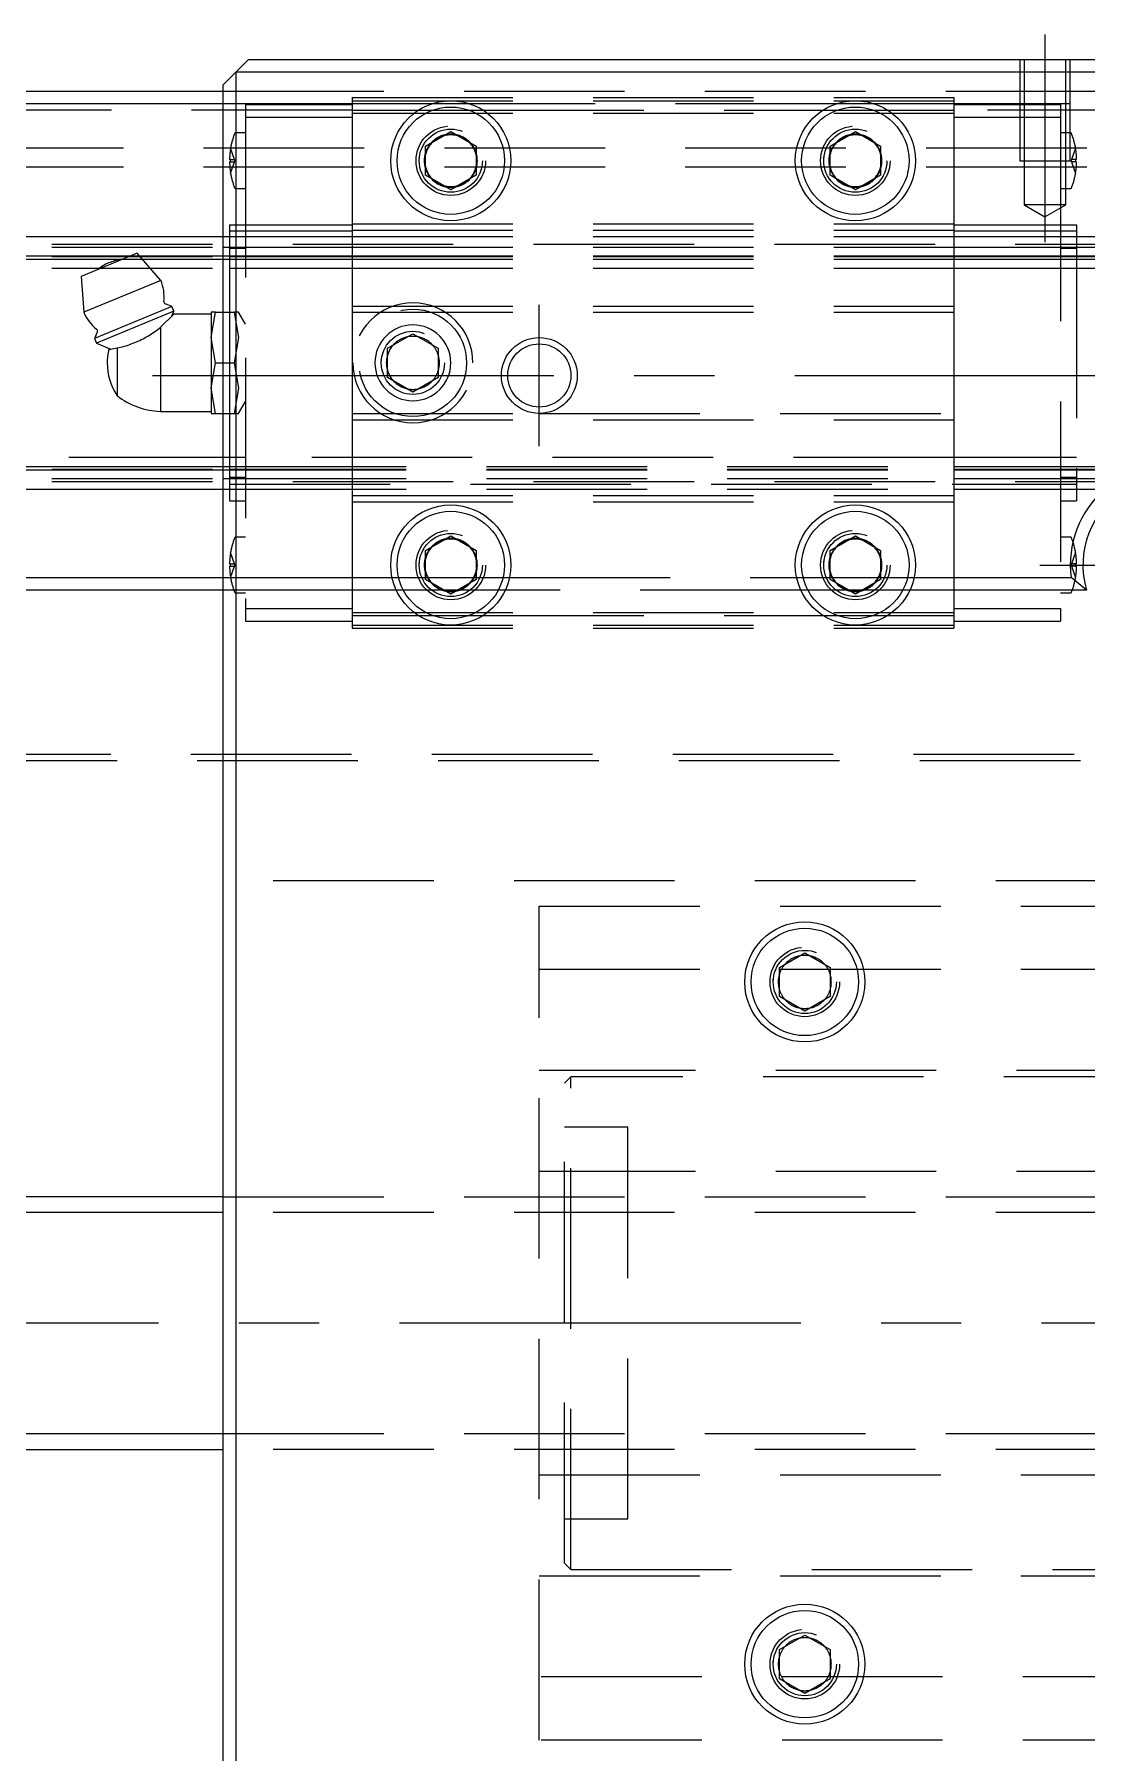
# Model space of a CAD drawing. Extents: x -20 to 822, y -346 to 120.
# Drawn here: x 170.1 to 253.3, y -34 to 102 of the extents above; entities that cross this region are included whole.
import ezdxf

# ---------------------------------------------------------------- set-up
doc = ezdxf.new("R2010")
doc.units = 0
doc.linetypes.add('CENTER', pattern=[50.8, 31.75, -6.35, 6.35, -6.35])
doc.linetypes.add('DASHED', pattern=[19.05, 12.7, -6.35])
doc.layers.get('0').update_dxf_attribs({"linetype": 'CONTINUOUS'})
doc.layers.add('CENTER', color=1, linetype='CENTER')

msp = doc.modelspace()

# ---------------------------------------------------------------- linework, layer by layer
at = {"color": 7, "linetype": 'CONTINUOUS'}
for p, q in [((186, 99), (187, 100)), ((187, 100), (333, 100)), ((185, 98), (186, 99)), ((185, -98), (185, 98)), ((334, 99), (186, 99)), ((186, 99), (186, -99)), ((2, 97.5), (185, 97.5)), ((185, 96.5), (1, 96.5)), ((201, 93.15), (203, 94.31)), ((203, 94.31), (205, 93.15)), ((233, 93.15), (235, 94.31)), ((235, 94.31), (237, 93.15)), ((201, 90.85), (201, 93.15)), ((205, 93.15), (205, 90.85)), ((233, 90.85), (233, 93.15)), ((237, 93.15), (237, 90.85)), ((203, 89.69), (201, 90.85)), ((205, 90.85), (203, 89.69)), ((235, 89.69), (233, 90.85)), ((237, 90.85), (235, 89.69)), ((0, 86), (185, 86)), ((0, 84.48), (177.73, 84.48)), ((178.2, 84.68), (173.77, 82.84)), ((180.07, 82.53), (178.2, 84.68)), ((178.37, 84.48), (185, 84.48)), ((0, 84.2), (177.05, 84.2)), ((178.62, 84.2), (185, 84.2)), ((173.77, 82.84), (173.97, 80)), ((180.07, 82.53), (173.97, 80)), ((180.93, 80.45), (174.83, 77.93)), ((180.93, 80.45), (180.42, 80.66)), ((181.08, 80.08), (180.93, 80.45)), ((181.08, 80.08), (174.98, 77.56)), ((180.04, 78.83), (181.08, 79.85)), ((180.9, 79.64), (181.08, 80.08)), ((184.04, 79.85), (181.08, 79.85)), ((184.4, 80), (184.04, 80)), ((184.04, 80), (184.04, 78)), ((184.04, 78), (184.4, 80)), ((184.4, 80), (185, 80)), ((175.04, 78.44), (174.83, 77.93)), ((174.83, 77.93), (174.98, 77.56)), ((174.98, 77.56), (176.1, 77.09)), ((177.73, 77.5), (177.86, 77.55)), ((177.86, 77.55), (178, 77.61)), ((178, 77.61), (178.13, 77.66)), ((178.13, 77.66), (178.26, 77.72)), ((178.26, 77.72), (178.39, 77.78)), ((178.39, 77.78), (178.52, 77.85)), ((178.52, 77.85), (178.66, 77.91)), ((178.66, 77.91), (178.79, 77.98)), ((178.79, 77.98), (178.91, 78.05)), ((178.91, 78.05), (179.04, 78.12)), ((179.04, 78.12), (179.16, 78.2)), ((179.16, 78.2), (179.28, 78.27)), ((179.28, 78.27), (179.4, 78.35)), ((179.4, 78.35), (179.52, 78.43)), ((179.52, 78.43), (179.63, 78.51)), ((179.63, 78.51), (179.74, 78.59)), ((179.74, 78.59), (179.84, 78.67)), ((179.84, 78.67), (179.95, 78.75)), ((179.95, 78.75), (180.04, 78.83)), ((180.04, 78.83), (180.04, 72.15)), ((184.4, 76), (184.04, 78)), ((184.04, 78), (184.04, 74)), ((175.94, 77.07), (176.6, 77.18)), ((176.6, 77.18), (176.74, 77.21)), ((176.6, 77.18), (176.6, 73.4)), ((176.74, 77.21), (176.88, 77.24)), ((176.88, 77.24), (177.02, 77.28)), ((177.02, 77.28), (177.17, 77.32)), ((177.17, 77.32), (177.32, 77.36)), ((177.32, 77.36), (177.47, 77.41)), ((177.47, 77.41), (177.6, 77.46)), ((177.6, 77.46), (177.73, 77.5)), ((184.04, 74), (184.4, 76)), ((184.4, 76), (185, 76)), ((184.04, 74), (184.04, 72)), ((184.4, 72), (184.04, 74)), ((180.04, 72.15), (184.04, 72.15)), ((184.04, 72), (184.4, 72)), ((184.4, 72), (185, 72)), ((0, 67.8), (185, 67.8)), ((0, 67.52), (185, 67.52)), ((0, 66), (185, 66)), ((201, 61.15), (203, 62.31)), ((203, 62.31), (205, 61.15)), ((233, 61.15), (235, 62.31)), ((235, 62.31), (237, 61.15)), ((201, 58.85), (201, 61.15)), ((205, 61.15), (205, 58.85)), ((233, 58.85), (233, 61.15)), ((237, 61.15), (237, 58.85)), ((147.94, 59), (185, 59)), ((203, 57.69), (201, 58.85)), ((205, 58.85), (203, 57.69)), ((235, 57.69), (233, 58.85)), ((237, 58.85), (235, 57.69)), ((185, 58), (146.71, 58)), ((229, 28.15), (231, 29.31)), ((231, 29.31), (233, 28.15)), ((229, 25.85), (229, 28.15)), ((233, 28.15), (233, 25.85)), ((231, 24.69), (229, 25.85)), ((233, 25.85), (231, 24.69)), ((185, 10), (28, 10)), ((28, -10), (185, -10)), ((229, -25.85), (231, -24.69)), ((231, -24.69), (233, -25.85)), ((229, -28.15), (229, -25.85)), ((233, -25.85), (233, -28.15)), ((231, -29.31), (229, -28.15)), ((233, -28.15), (231, -29.31))]:
    msp.add_line(p, q, dxfattribs=at)
at = {"color": 3, "linetype": 'DASHED'}
for p, q in [((248, 100), (248, 92)), ((248.35, 100), (248.35, 92)), ((251.65, 92), (251.65, 100)), ((252, 92), (252, 100)), ((185, 97.5), (248, 97.5)), ((195.2, 97), (242.8, 97)), ((195.2, 97), (195.2, 96)), ((195.2, 96.75), (242.8, 96.75)), ((242.8, 97), (242.8, 96)), ((248, 97.5), (252, 97.5)), ((252, 97.5), (268, 97.5)), ((195.2, 96), (0.5, 96)), ((195.2, 96.5), (185, 96.5)), ((186.77, 96.45), (186.77, 95.45)), ((186.77, 96.45), (195.2, 96.45)), ((186.77, 95.45), (186.77, 56.55)), ((186.77, 95.45), (195.2, 95.45)), ((201.48, 96.5), (195.2, 96.5)), ((195.2, 96), (195.2, 87)), ((195.2, 96), (200.44, 96)), ((195.2, 95.75), (242.8, 95.75)), ((200.44, 96), (201.56, 96)), ((204.52, 96.5), (201.48, 96.5)), ((201.56, 96), (204.44, 96)), ((204.44, 96), (205.56, 96)), ((233.48, 96.5), (204.52, 96.5)), ((205.56, 96), (232.44, 96)), ((232.44, 96), (233.56, 96)), ((236.52, 96.5), (233.48, 96.5)), ((233.56, 96), (236.44, 96)), ((236.44, 96), (237.56, 96)), ((242.8, 96.5), (236.52, 96.5)), ((237.56, 96), (242.8, 96)), ((248, 96.5), (242.8, 96.5)), ((242.8, 96.45), (248, 96.45)), ((242.8, 96), (242.8, 87)), ((277.2, 96), (242.8, 96)), ((242.8, 95.45), (248, 95.45)), ((252, 96.5), (248, 96.5)), ((248, 96.45), (251.23, 96.45)), ((248, 95.45), (251.23, 95.45)), ((251.23, 96.45), (251.23, 95.45)), ((251.23, 95.45), (251.23, 92)), ((268, 96.5), (252, 96.5)), ((186.77, 94.2), (185.99, 94.2)), ((252, 94.2), (251.23, 94.2)), ((252.01, 94.2), (252, 94.2)), ((520, 93), (0, 93)), ((185.9, 92.1), (185.58, 93)), ((252.42, 93), (252.1, 92.1)), ((520, 91.5), (0, 91.5)), ((185.58, 92.1), (185.5, 92.1)), ((185.5, 91.9), (185.58, 91.9)), ((185.58, 92.1), (185.9, 92.1)), ((185.58, 91.9), (185.58, 92.1)), ((185.58, 91), (185.9, 91.9)), ((185.58, 91.9), (185.9, 91.9)), ((185.9, 92.1), (185.94, 92)), ((185.9, 91.9), (185.94, 92)), ((200.5, 92), (200.53, 92.37)), ((232.5, 92), (232.53, 92.41)), ((248, 92), (252, 92)), ((248.35, 92), (248.35, 88.5)), ((251.23, 92), (251.23, 56.55)), ((251.65, 88.5), (251.65, 92)), ((252.1, 92.1), (252.06, 92)), ((252.1, 91.9), (252.06, 92)), ((252.42, 92.1), (252.1, 92.1)), ((252.1, 91.9), (252.42, 91)), ((252.42, 91.9), (252.1, 91.9)), ((252.5, 92.1), (252.42, 92.1)), ((252.42, 92.1), (252.42, 91.9)), ((252.42, 91.9), (252.5, 91.9)), ((185.99, 89.8), (186.77, 89.8)), ((251.23, 89.8), (252.01, 89.8)), ((248.35, 88.5), (250, 87.55)), ((251.65, 88.5), (248.35, 88.5)), ((250, 87.55), (251.65, 88.5)), ((185, 86), (185.5, 86)), ((185.5, 86.93), (186.77, 86.93)), ((185.5, 86.93), (185.5, 84.33)), ((185.5, 86.92), (186.77, 86.92)), ((185.5, 86.46), (186.77, 86.46)), ((185.5, 86), (186.77, 86)), ((186.77, 86.93), (195.2, 86.93)), ((186.77, 86.46), (195.2, 86.46)), ((186.77, 86), (195.2, 86)), ((195.2, 87), (195.2, 86.5)), ((195.2, 87), (242.8, 87)), ((195.2, 86.5), (195.2, 80.5)), ((195.2, 86.5), (242.8, 86.5)), ((195.2, 86), (242.8, 86)), ((242.8, 87), (242.8, 86.5)), ((242.8, 86.93), (251.23, 86.93)), ((242.8, 86.5), (242.8, 80.5)), ((242.8, 86.46), (251.23, 86.46)), ((242.8, 86), (252.5, 86)), ((251.23, 86.93), (252.5, 86.93)), ((251.23, 86.92), (252.5, 86.92)), ((251.23, 86.46), (252.5, 86.46)), ((252.5, 86.93), (252.5, 84.33)), ((252.5, 86), (267.5, 86)), ((0, 85.4), (520, 85.4)), ((0, 85.15), (185, 85.15)), ((0, 84.42), (185.5, 84.42)), ((177.73, 84.48), (178.37, 84.48)), ((185, 85.15), (185.5, 85.15)), ((185, 84.48), (185.5, 84.48)), ((185.5, 85.15), (186.77, 85.15)), ((185.5, 85.08), (186.77, 85.08)), ((185.5, 84.48), (186.77, 84.48)), ((185.5, 84.42), (186.77, 84.42)), ((185.5, 84.33), (185.5, 80)), ((186.77, 85.15), (195.2, 85.15)), ((186.77, 84.48), (195.2, 84.48)), ((186.77, 84.42), (195.2, 84.42)), ((195.2, 85.15), (242.8, 85.15)), ((195.2, 84.48), (242.8, 84.48)), ((195.2, 84.42), (242.8, 84.42)), ((242.8, 85.15), (252.5, 85.15)), ((242.8, 84.48), (252.5, 84.48)), ((242.8, 84.42), (252.5, 84.42)), ((251.23, 85.08), (252.5, 85.08)), ((252.5, 85.15), (267.5, 85.15)), ((252.5, 84.48), (267.5, 84.48)), ((252.5, 84.42), (267.5, 84.42)), ((252.5, 84.33), (252.5, 67.67)), ((0, 83.5), (185.5, 83.5)), ((177.05, 84.2), (178.62, 84.2)), ((185, 84.2), (185.5, 84.2)), ((185.5, 84.2), (186.77, 84.2)), ((185.5, 83.5), (186.77, 83.5)), ((186.77, 84.2), (195.2, 84.2)), ((186.77, 83.5), (195.2, 83.5)), ((195.2, 84.2), (242.8, 84.2)), ((195.2, 83.5), (242.8, 83.5)), ((242.8, 84.2), (252.5, 84.2)), ((242.8, 83.5), (252.5, 83.5)), ((252.5, 84.2), (267.5, 84.2)), ((252.5, 83.5), (267.5, 83.5)), ((195.2, 80.5), (242.8, 80.5)), ((195.2, 80.5), (195.2, 80)), ((242.8, 80.5), (242.8, 80)), ((185, 80), (185.87, 80)), ((185.5, 80), (185.5, 72)), ((186.22, 80), (185.87, 80)), ((185.87, 80), (186.22, 78)), ((186.77, 79.06), (186.22, 80)), ((195.2, 80), (242.8, 80)), ((195.2, 80), (195.2, 72)), ((242.8, 80), (242.8, 72)), ((186.22, 78), (185.87, 76)), ((198, 77.15), (200, 78.31)), ((200, 78.31), (202, 77.15)), ((197.5, 76), (197.53, 76.37)), ((198, 74.85), (198, 77.15)), ((202, 77.15), (202, 74.85)), ((185, 76), (185.87, 76)), ((185.87, 76), (186.22, 74)), ((200, 73.69), (198, 74.85)), ((202, 74.85), (200, 73.69)), ((186.22, 74), (185.87, 72)), ((186.22, 72), (186.77, 72.94)), ((185, 72), (185.87, 72)), ((185.5, 72), (185.5, 67.67)), ((185.87, 72), (186.22, 72)), ((195.2, 72), (195.2, 71.5)), ((195.2, 72), (210, 72)), ((195.2, 71.5), (195.2, 65.5)), ((195.2, 71.5), (242.8, 71.5)), ((210, 72), (242.8, 72)), ((242.8, 72), (242.8, 71.5)), ((242.8, 71.5), (242.8, 65.5)), ((185.5, 68.5), (0, 68.5)), ((186.77, 68.5), (185.5, 68.5)), ((242.8, 68.5), (186.77, 68.5)), ((252.5, 68.5), (242.8, 68.5)), ((267.5, 68.5), (252.5, 68.5)), ((0, 67.58), (185.5, 67.58)), ((0, 66.85), (185, 66.85)), ((185, 67.8), (185.5, 67.8)), ((185, 67.52), (185.5, 67.52)), ((185, 66.85), (185.5, 66.85)), ((185.5, 67.8), (186.77, 67.8)), ((185.5, 67.67), (185.5, 65.07)), ((185.5, 67.58), (186.77, 67.58)), ((185.5, 67.52), (186.77, 67.52)), ((186.77, 66.92), (185.5, 66.92)), ((185.5, 66.85), (186.77, 66.85)), ((186.77, 67.8), (242.8, 67.8)), ((186.77, 67.58), (242.8, 67.58)), ((186.77, 67.52), (242.8, 67.52)), ((186.77, 66.85), (242.8, 66.85)), ((242.8, 67.8), (252.5, 67.8)), ((242.8, 67.58), (252.5, 67.58)), ((242.8, 67.52), (252.5, 67.52)), ((242.8, 66.85), (252.5, 66.85)), ((252.5, 66.92), (251.23, 66.92)), ((252.5, 67.8), (267.5, 67.8)), ((252.5, 67.67), (252.5, 65.07)), ((252.5, 67.58), (267.5, 67.58)), ((252.5, 67.52), (267.5, 67.52)), ((252.5, 66.85), (267.5, 66.85)), ((0, 66.6), (520, 66.6)), ((185, 66), (185.5, 66)), ((185.5, 66.4), (252.5, 66.4)), ((185.5, 66), (186.77, 66)), ((186.77, 66), (242.8, 66)), ((195.2, 65.5), (195.2, 65)), ((195.2, 65.5), (242.8, 65.5)), ((242.8, 66), (252.5, 66)), ((242.8, 65.5), (242.8, 65)), ((252.5, 66), (267.5, 66)), ((185.5, 65.08), (186.77, 65.08)), ((185.5, 65.07), (186.77, 65.07)), ((195.2, 65), (195.2, 56)), ((195.2, 65), (242.8, 65)), ((242.8, 65), (242.8, 56)), ((251.23, 65.08), (252.5, 65.08)), ((251.23, 65.07), (252.5, 65.07)), ((186.77, 62.2), (185.99, 62.2)), ((252.01, 62.2), (251.23, 62.2)), ((185.58, 60.1), (185.5, 60.1)), ((185.5, 59.9), (185.58, 59.9)), ((185.9, 60.1), (185.58, 61)), ((185.58, 60.1), (185.9, 60.1)), ((185.58, 59.9), (185.58, 60.1)), ((185.58, 59), (185.9, 59.9)), ((185.58, 59.9), (185.9, 59.9)), ((185.9, 60.1), (185.94, 60)), ((185.9, 59.9), (185.94, 60)), ((200.5, 60), (200.53, 60.37)), ((232.5, 60), (232.53, 60.41)), ((252.1, 60.1), (252.06, 60)), ((252.1, 59.9), (252.06, 60)), ((252.42, 61), (252.1, 60.1)), ((252.42, 60.1), (252.1, 60.1)), ((252.1, 59.9), (252.42, 59)), ((252.42, 59.9), (252.1, 59.9)), ((252.5, 60.1), (252.42, 60.1)), ((252.42, 60.1), (252.42, 59.9)), ((252.42, 59.9), (252.5, 59.9)), ((185, 59), (185.58, 59)), ((185.58, 59), (186.77, 59)), ((186.77, 59), (195.2, 59)), ((195.2, 59), (198.36, 59)), ((198.36, 59), (198.87, 59)), ((198.87, 59), (200.44, 59)), ((200.44, 59), (200.71, 59)), ((200.71, 59), (201, 59)), ((201, 59), (201.15, 59)), ((201.15, 59), (201.2, 59)), ((201.2, 59), (204.8, 59)), ((204.8, 59), (204.85, 59)), ((204.85, 59), (205, 59)), ((205, 59), (205.29, 59)), ((205.29, 59), (205.56, 59)), ((205.56, 59), (207.13, 59)), ((207.13, 59), (207.64, 59)), ((207.64, 59), (230.36, 59)), ((230.36, 59), (230.87, 59)), ((230.87, 59), (232.44, 59)), ((232.44, 59), (232.71, 59)), ((232.71, 59), (233, 59)), ((233, 59), (233.15, 59)), ((233.15, 59), (233.2, 59)), ((233.2, 59), (236.8, 59)), ((236.8, 59), (236.85, 59)), ((236.85, 59), (237, 59)), ((237, 59), (237.29, 59)), ((237.29, 59), (237.56, 59)), ((237.56, 59), (239.13, 59)), ((239.13, 59), (239.64, 59)), ((239.64, 59), (242.8, 59)), ((242.8, 59), (252.06, 59)), ((253.29, 58), (252.06, 59)), ((185.84, 58), (185, 58)), ((186.77, 58), (185.84, 58)), ((185.99, 57.8), (186.77, 57.8)), ((195.2, 58), (186.77, 58)), ((198.69, 58), (195.2, 58)), ((199.25, 58), (198.69, 58)), ((201.11, 58), (199.25, 58)), ((201.5, 58), (201.11, 58)), ((202.36, 58), (201.5, 58)), ((202.46, 58), (202.36, 58)), ((202.5, 58), (202.46, 58)), ((203.5, 58), (202.5, 58)), ((203.54, 58), (203.5, 58)), ((203.64, 58), (203.54, 58)), ((204.5, 58), (203.64, 58)), ((204.89, 58), (204.5, 58)), ((206.75, 58), (204.89, 58)), ((207.31, 58), (206.75, 58)), ((230.69, 58), (207.31, 58)), ((231.25, 58), (230.69, 58)), ((233.11, 58), (231.25, 58)), ((233.5, 58), (233.11, 58)), ((234.36, 58), (233.5, 58)), ((234.46, 58), (234.36, 58)), ((234.5, 58), (234.46, 58)), ((235.5, 58), (234.5, 58)), ((235.54, 58), (235.5, 58)), ((235.64, 58), (235.54, 58)), ((236.5, 58), (235.64, 58)), ((236.89, 58), (236.5, 58)), ((238.75, 58), (236.89, 58)), ((239.31, 58), (238.75, 58)), ((242.8, 58), (239.31, 58)), ((253.29, 58), (242.8, 58)), ((251.23, 57.8), (252.01, 57.8)), ((186.77, 56.55), (186.77, 55.55)), ((186.77, 56.55), (195.2, 56.55)), ((195.2, 56.25), (242.8, 56.25)), ((195.2, 56), (195.2, 55)), ((195.2, 56), (200.44, 56)), ((200.44, 56), (201.56, 56)), ((201.56, 56), (204.44, 56)), ((204.44, 56), (205.56, 56)), ((205.56, 56), (232.44, 56)), ((232.44, 56), (233.56, 56)), ((233.56, 56), (236.44, 56)), ((236.44, 56), (237.56, 56)), ((237.56, 56), (242.8, 56)), ((242.8, 56.55), (251.23, 56.55)), ((242.8, 56), (242.8, 55)), ((251.23, 56.55), (251.23, 55.55)), ((186.77, 55.55), (195.2, 55.55)), ((195.2, 55.25), (242.8, 55.25)), ((195.2, 55), (242.8, 55)), ((242.8, 55.55), (251.23, 55.55)), ((519, 45), (1, 45)), ((519.5, 44.5), (0.5, 44.5)), ((335, 35), (185, 35)), ((210, 33), (280, 33)), ((210, -33), (210, 33)), ((210, 28), (280, 28)), ((228.5, 27), (228.51, 27.25)), ((279.5, 20), (210, 20)), ((212.5, 19.5), (212, 19)), ((278.5, 19.5), (212.5, 19.5)), ((212.5, -19.5), (212.5, 19.5)), ((212, -19), (212, 19)), ((217, 15.5), (212, 15.5)), ((217, -15.5), (217, 15.5)), ((279.5, 12), (210, 12)), ((185, 10), (335, 10)), ((335, 8.75), (185, 8.75)), ((185, -8.75), (335, -8.75)), ((335, -10), (185, -10)), ((210, -12), (279.5, -12)), ((212, -15.5), (217, -15.5)), ((212, -19), (212.5, -19.5)), ((210, -20), (279.5, -20)), ((212.5, -19.5), (278.5, -19.5)), ((228.5, -27), (228.51, -26.75)), ((280, -28), (210, -28)), ((280, -33), (210, -33))]:
    msp.add_line(p, q, dxfattribs=at)
at = {"color": 3, "linetype": 'CONTINUOUS'}
for p, q in [((185, 8.75), (28, 8.75)), ((28, -8.75), (185, -8.75))]:
    msp.add_line(p, q, dxfattribs=at)
at = {"color": 7, "linetype": 'CONTINUOUS'}
for centre, radius in [((203, 92), 4.75), ((235, 92), 4.75), ((203, 92), 4.25), ((235, 92), 4.25), ((210, 75), 2.5), ((203, 60), 4.75), ((203, 60), 4.25), ((235, 60), 4.75), ((235, 60), 4.25), ((231, 27), 4.75), ((231, 27), 4.25), ((231, -27), 4.75), ((231, -27), 4.25)]:
    msp.add_circle(centre, radius, dxfattribs=at)
at = {"color": 3, "linetype": 'DASHED'}
for centre, radius in [((203, 92), 2.75), ((203, 92), 2.5), ((203, 92), 2.07), ((235, 92), 2.75), ((235, 92), 2.5), ((235, 92), 2.07), ((200, 76), 4.25), ((200, 76), 2.5), ((203, 60), 2.75), ((235, 60), 2.75), ((203, 60), 2.5), ((203, 60), 2.07), ((235, 60), 2.5), ((235, 60), 2.07), ((231, 27), 2.75), ((231, 27), 2.5), ((231, -27), 2.75), ((231, -27), 2.5)]:
    msp.add_circle(centre, radius, dxfattribs=at)
at = {"color": 3, "linetype": 'CONTINUOUS'}
msp.add_circle((210, 75), 3, dxfattribs=at)
at = {"color": 3, "linetype": 'DASHED'}
for centre, radius, start, end in [((191.5, 92), 6, 159.1494, 170.4059), ((185.99, 94.1), 0.1, 90, 159.1494), ((203, 92), 2.1, 102.2472, 137.7528), ((203, 92), 2.06, 105.9141, 134.0859), ((203, 92), 2.06, 74.0859, 105.9141), ((203, 92), 2.1, 77.7528, 102.2472), ((203, 92), 2.1, 42.2472, 77.7528), ((203, 92), 2.06, 45.9141, 74.0859), ((235, 92), 2.1, 102.2472, 137.7528), ((235, 92), 2.06, 105.9141, 134.0859), ((235, 92), 2.06, 74.0859, 105.9141), ((235, 92), 2.1, 77.7528, 102.2472), ((235, 92), 2.1, 42.2472, 77.7528), ((235, 92), 2.06, 45.9141, 74.0859), ((252.01, 94.1), 0.1, 20.8506, 90), ((246.5, 92), 6, 9.5941, 20.8506), ((191.5, 92), 6, 170.4203, 179.0449), ((203, 92), 2.1, 162.2472, 180), ((203, 92), 2.06, 165.9141, 194.0859), ((203, 92), 2.06, 134.0859, 165.9141), ((203, 92), 2.1, 137.7528, 162.2472), ((203, 92), 2.06, 14.0859, 45.9141), ((203, 92), 2.1, 17.7528, 42.2472), ((203, 92), 2.1, 342.2472, 17.7528), ((203, 92), 2.06, 0, 14.0859), ((235, 92), 2.1, 162.2472, 180), ((235, 92), 2.06, 165.9141, 194.0859), ((235, 92), 2.06, 134.0859, 165.9141), ((235, 92), 2.1, 137.7528, 162.2472), ((235, 92), 2.06, 14.0859, 45.9141), ((235, 92), 2.1, 17.7528, 42.2472), ((235, 92), 2.1, 342.2472, 17.7528), ((235, 92), 2.06, 0, 14.0859), ((246.5, 92), 6, 0.9551, 9.5797), ((191.5, 92), 6, 180.9551, 189.5797), ((203, 92), 2.1, 180, 197.7528), ((203, 92), 2.06, 194.0859, 225.9141), ((203, 92), 2.1, 197.7528, 222.2472), ((203, 92), 2.06, 314.0859, 345.9141), ((203, 92), 2.1, 317.7528, 342.2472), ((203, 92), 2.06, 345.9141, 0), ((235, 92), 2.1, 180, 197.7528), ((235, 92), 2.06, 194.0859, 225.9141), ((235, 92), 2.1, 197.7528, 222.2472), ((235, 92), 2.06, 314.0859, 345.9141), ((235, 92), 2.1, 317.7528, 342.2472), ((235, 92), 2.06, 345.9141, 0), ((246.5, 92), 6, 350.4203, 359.0449), ((191.5, 92), 6, 189.5941, 200.8506), ((185.99, 89.9), 0.1, 200.8506, 270), ((203, 92), 2.1, 222.2472, 257.7528), ((203, 92), 2.06, 225.9141, 254.0859), ((203, 92), 2.06, 254.0859, 285.9141), ((203, 92), 2.1, 257.7528, 282.2472), ((203, 92), 2.1, 282.2472, 317.7528), ((203, 92), 2.06, 285.9141, 314.0859), ((235, 92), 2.1, 222.2472, 257.7528), ((235, 92), 2.06, 225.9141, 254.0859), ((235, 92), 2.06, 254.0859, 285.9141), ((235, 92), 2.1, 257.7528, 282.2472), ((235, 92), 2.1, 282.2472, 317.7528), ((235, 92), 2.06, 285.9141, 314.0859), ((252.01, 89.9), 0.1, 270, 339.1494), ((246.5, 92), 6, 339.1494, 350.4059), ((200, 76), 4.75, 0, 180), ((200, 76), 3, 0, 180), ((200, 76), 2.1, 102.2472, 137.7528), ((200, 76), 2.1, 77.7528, 102.2472), ((200, 76), 2.1, 42.2472, 77.7528), ((200, 76), 2.1, 137.7528, 180), ((200, 76), 2.1, 17.7528, 42.2472), ((200, 76), 2.1, 342.2472, 17.7528), ((200, 76), 4.75, 180, 0), ((200, 76), 3, 180, 0), ((200, 76), 2.1, 180, 222.2472), ((200, 76), 2.1, 317.7528, 342.2472), ((200, 76), 2.1, 222.2472, 257.7528), ((200, 76), 2.1, 257.7528, 282.2472), ((200, 76), 2.1, 282.2472, 317.7528), ((260, 60), 8, 131.4096, 187.1808), ((260, 60), 7, 121.0027, 196.6015), ((191.5, 60), 6, 159.1494, 170.4059), ((185.99, 62.1), 0.1, 90, 159.1494), ((203, 60), 2.06, 134.0859, 165.9141), ((203, 60), 2.1, 137.7528, 162.2472), ((203, 60), 2.1, 102.2472, 137.7528), ((203, 60), 2.06, 105.9141, 134.0859), ((203, 60), 2.06, 74.0859, 105.9141), ((203, 60), 2.1, 77.7528, 102.2472), ((203, 60), 2.1, 42.2472, 77.7528), ((203, 60), 2.06, 45.9141, 74.0859), ((203, 60), 2.06, 14.0859, 45.9141), ((203, 60), 2.1, 17.7528, 42.2472), ((235, 60), 2.06, 134.0859, 165.9141), ((235, 60), 2.1, 137.7528, 162.2472), ((235, 60), 2.1, 102.2472, 137.7528), ((235, 60), 2.06, 105.9141, 134.0859), ((235, 60), 2.06, 74.0859, 105.9141), ((235, 60), 2.1, 77.7528, 102.2472), ((235, 60), 2.1, 42.2472, 77.7528), ((235, 60), 2.06, 45.9141, 74.0859), ((235, 60), 2.06, 14.0859, 45.9141), ((235, 60), 2.1, 17.7528, 42.2472), ((252.01, 62.1), 0.1, 20.8506, 90), ((246.5, 60), 6, 9.5941, 20.8506), ((191.5, 60), 6, 170.4203, 179.0449), ((191.5, 60), 6, 180.9551, 189.5797), ((203, 60), 2.1, 162.2472, 180), ((203, 60), 2.1, 180, 197.7528), ((203, 60), 2.06, 165.9141, 194.0859), ((203, 60), 2.1, 342.2472, 17.7528), ((203, 60), 2.06, 0, 14.0859), ((203, 60), 2.06, 345.9141, 0), ((235, 60), 2.1, 162.2472, 180), ((235, 60), 2.1, 180, 197.7528), ((235, 60), 2.06, 165.9141, 194.0859), ((235, 60), 2.1, 342.2472, 17.7528), ((235, 60), 2.06, 0, 14.0859), ((235, 60), 2.06, 345.9141, 0), ((246.5, 60), 6, 0.9551, 9.5797), ((246.5, 60), 6, 350.4203, 359.0449), ((191.5, 60), 6, 189.5941, 200.8506), ((203, 60), 2.06, 194.0859, 225.9141), ((203, 60), 2.1, 197.7528, 222.2472), ((203, 60), 2.1, 222.2472, 257.7528), ((203, 60), 2.06, 225.9141, 254.0859), ((203, 60), 2.1, 282.2472, 317.7528), ((203, 60), 2.06, 285.9141, 314.0859), ((203, 60), 2.06, 314.0859, 345.9141), ((203, 60), 2.1, 317.7528, 342.2472), ((235, 60), 2.06, 194.0859, 225.9141), ((235, 60), 2.1, 197.7528, 222.2472), ((235, 60), 2.1, 222.2472, 257.7528), ((235, 60), 2.06, 225.9141, 254.0859), ((235, 60), 2.1, 282.2472, 317.7528), ((235, 60), 2.06, 285.9141, 314.0859), ((235, 60), 2.06, 314.0859, 345.9141), ((235, 60), 2.1, 317.7528, 342.2472), ((246.5, 60), 6, 339.1494, 350.4059), ((185.99, 57.9), 0.1, 200.8506, 270), ((203, 60), 2.06, 254.0859, 285.9141), ((203, 60), 2.1, 257.7528, 282.2472), ((235, 60), 2.06, 254.0859, 285.9141), ((235, 60), 2.1, 257.7528, 282.2472), ((252.01, 57.9), 0.1, 270, 339.1494), ((231, 27), 2.1, 102.2472, 137.7528), ((231, 27), 2.1, 77.7528, 102.2472), ((231, 27), 2.1, 42.2472, 77.7528), ((231, 27), 2.1, 162.2472, 180), ((231, 27), 2.1, 137.7528, 162.2472), ((231, 27), 2.1, 17.7528, 42.2472), ((231, 27), 2.1, 342.2472, 17.7528), ((231, 27), 2.1, 180, 197.7528), ((231, 27), 2.1, 197.7528, 222.2472), ((231, 27), 2.1, 317.7528, 342.2472), ((231, 27), 2.1, 222.2472, 257.7528), ((231, 27), 2.1, 257.7528, 282.2472), ((231, 27), 2.1, 282.2472, 317.7528), ((231, -27), 2.1, 137.7528, 162.2472), ((231, -27), 2.1, 102.2472, 137.7528), ((231, -27), 2.1, 77.7528, 102.2472), ((231, -27), 2.1, 42.2472, 77.7528), ((231, -27), 2.1, 17.7528, 42.2472), ((231, -27), 2.1, 162.2472, 180), ((231, -27), 2.1, 180, 197.7528), ((231, -27), 2.1, 342.2472, 17.7528), ((231, -27), 2.1, 197.7528, 222.2472), ((231, -27), 2.1, 222.2472, 257.7528), ((231, -27), 2.1, 282.2472, 317.7528), ((231, -27), 2.1, 317.7528, 342.2472), ((231, -27), 2.1, 257.7528, 282.2472)]:
    msp.add_arc(centre, radius, start, end, dxfattribs=at)
at = {"color": 7, "linetype": 'CONTINUOUS'}
for centre, radius, start, end in [((177.15, 80.95), 3.2, 112.5, 130.7094), ((177.15, 80.95), 3.2, 94.2906, 112.5), ((177.02, 81.27), 3.3, 353.1639, 22.4998), ((180.49, 80.85), 0.2, 173.1612, 247.4985), ((177.02, 81.27), 3.3, 202.5002, 231.8361), ((174.86, 78.51), 0.2, 337.5015, 51.8388), ((180.52, 76), 4.7, 166.8211, 179.9998), ((180.52, 76), 4.7, 180.0002, 213.5861), ((180.27, 78.15), 6, 232.2738, 267.8214)]:
    msp.add_arc(centre, radius, start, end, dxfattribs=at)
at = {"layer": 'CENTER', "color": 1, "linetype": 'CENTER'}
for p, q in [((250, 102), (250, 85.55)), ((210, 69.4), (210, 80.6)), ((179.4, 75), (340.6, 75)), ((249.6, 60), (270.4, 60)), ((586.28, 0), (-7.58, 0))]:
    msp.add_line(p, q, dxfattribs=at)

doc.saveas('drawing.dxf')
